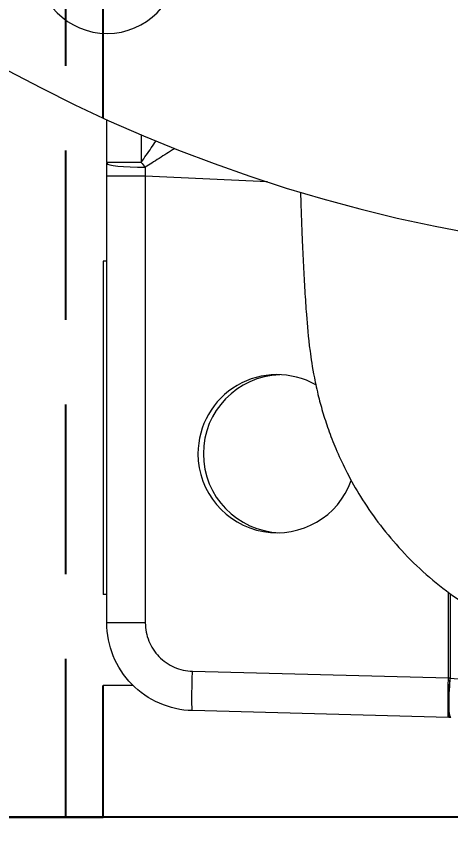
# Model space of a CAD drawing. Header units: millimetres. Extents: x -2122 to 22797, y 3569 to 89276.
# Drawn here: x -772.4 to -674.7, y 82238.4 to 82421.3 of the extents above; entities that cross this region are included whole.
import ezdxf

# ---------------------------------------------------------------- set-up
doc = ezdxf.new("R2010")
doc.units = ezdxf.units.MM
doc.header["$LTSCALE"] = 20
doc.linetypes.add('HIDDEN', pattern=[9.525, 6.35, -3.175])
doc.layers.add('IA-DIBUJO', color=3, linetype='Continuous', lineweight=30)
for name, color, linetype in [('IA-DIM', 7, 'Continuous'), ('IA-ESTRUCTURAS', 2, 'Continuous'), ('IA-SEGM', 1, 'HIDDEN')]:
    doc.layers.add(name, color=color, linetype=linetype)
doc.styles.add('ING-AMB', font='romans.shx', dxfattribs={"width": 0.75, "oblique": 15})
doc.dimstyles.new('ING-AMB 20', dxfattribs={"dimscale": 20, "dimtxt": 3, "dimasz": 2.5, "dimexe": 1, "dimexo": 1, "dimgap": 1, "dimtad": 1, "dimdec": 0, "dimzin": 0, "dimdsep": 46, "dimtxsty": 'ING-AMB', "dimcen": 0.1, "dimclrd": 7, "dimclre": 7, "dimclrt": 2, "dimadec": 0, "dimazin": 0, "dimtfac": 1, "dimtdec": 0, "dimtmove": 0, "dimatfit": 0, "dimfxl": 1.25, "dimtolj": 1, "dimtzin": 0, "dimarcsym": 1})

# ---------------------------------------------------------------- blocks, each defined once
blk = doc.blocks.new('A$C95565289')
at = {"color": 0, "linetype": 'Continuous', "lineweight": 0}
for centre, radius in [((-3202.48, 13552.85), 349.25), ((-3346.62, 13835.75), 15.88)]:
    blk.add_circle(centre, radius, dxfattribs=at)
blk = doc.blocks.new('*D39')
at = {"layer": 'Defpoints', "color": 0, "transparency": 16777216}
for p in [(2200.2, 82616.47), (-947.86, 82578.11), (2200.2, 81731.73)]:
    blk.add_point(p, dxfattribs=at)
at = {"layer": 'IA-DIM', "color": 7, "lineweight": -2, "transparency": 16777216}
for p, q in [((2200.2, 82596.47), (2200.2, 81711.73)), ((-947.86, 82558.11), (-947.86, 81711.73)), ((-897.86, 81731.73), (2150.2, 81731.73))]:
    blk.add_line(p, q, dxfattribs=at)
at = {"layer": 'IA-DIM', "color": 7, "transparency": 16777216}
for points in [[(-897.86, 81740.06), (-897.86, 81723.39), (-947.86, 81731.73)], [(2150.2, 81740.06), (2150.2, 81723.39), (2200.2, 81731.73)]]:
    blk.add_solid(points, dxfattribs=at)
at = {"layer": 'IA-DIM', "color": 2, "transparency": 16777216, "insert": (626.17, 81781.73), "char_height": 60, "attachment_point": 5, "style": 'ING-AMB'}
blk.add_mtext('\\A1;3148', dxfattribs=at)

msp = doc.modelspace()

# ---------------------------------------------------------------- linework, layer by layer
at = {"layer": 'IA-DIBUJO', "color": 3, "linetype": 'Continuous', "lineweight": 0}
for p, q in [((-752.06, 82388.47), (-752.06, 82398.15)), ((-744.33, 82394.76), (-744.33, 82388.47)), ((-752.06, 82388.47), (-752.06, 82388.27)), ((-744.33, 82388.47), (-752.06, 82388.47)), ((-752.06, 82385.37), (-752.06, 82388.27)), ((-752.06, 82284.91), (-752.06, 82385.37)), ((-743.4, 82385.37), (-752.06, 82385.37)), ((-715.9, 82384.12), (-743.4, 82385.37)), ((-743.4, 82385.37), (-743.4, 82284.91)), ((-752.86, 82366.29), (-752.86, 82291.29)), ((-752.06, 82366.29), (-752.86, 82366.29)), ((-752.06, 82291.29), (-752.86, 82291.29)), ((-675.23, 82272.54), (-675.23, 82291.75)), ((-674.81, 82291.45), (-674.81, 82272.48)), ((-743.4, 82284.91), (-752.06, 82284.91)), ((-732.82, 82274.05), (-675.23, 82272.54)), ((-675.23, 82272.54), (-675.21, 82272.54)), ((-674.87, 82272.49), (-674.81, 82272.48)), ((-674.81, 82272.48), (-640.53, 82269.6)), ((-746.17, 82270.84), (-752.86, 82270.84)), ((-675.23, 82263.65), (-732.82, 82265.16)), ((-675.19, 82263.65), (-675.23, 82263.65)), ((-674.71, 82263.62), (-674.85, 82263.63))]:
    msp.add_line(p, q, dxfattribs=at)
for centre, major_axis, ratio, start_param, end_param in [((-743.17, 82388.27), (-8.89, 0), 0.101107, 0, 1.540164), ((-743.16, 82388.37), (6.28, -7.72), 0.085429, -1.653305, -1.511703), ((-743.17, 82385.39), (0.4, -19.81), 0.011734, -1.671474, -1.570257), ((-713.78, 82322.95), (0, 17.78), 0.999657, -0.512836, 1.570796), ((-712.54, 82322.95), (17.8, 0), 0.998972, 1.605752, 3.141593), ((-713.78, 82322.95), (0, -17.78), 0.999657, -1.570796, 1.223095), ((-712.54, 82322.95), (17.8, 0), 0.998972, -3.141593, -1.605752), ((-693.34, 81943.21), (18.34, 320.44), 0.135854, -0.003627, 0.004211)]:
    msp.add_ellipse(centre, major_axis=major_axis, ratio=ratio, start_param=start_param, end_param=end_param, dxfattribs=at)
at = {"layer": 'IA-DIBUJO', "color": 3, "linetype": 'Continuous', "lineweight": 0, "extrusion": (0, 0, -1)}
for centre, major_axis, ratio, start_param, end_param in [((-732.59, 82274.05), (-0.23, -8.89), 0.026168, 0, 1.570111), ((-674.99, 82272.54), (-0.23, -8.89), 0.026168, 0, 1.570111), ((-674.96, 82272.54), (-0.23, -8.89), 0.028592, 0, 1.570048), ((-674.1, 82272.49), (-0.74, -8.86), 0.08588, 0, 1.563578), ((-673.96, 82272.48), (-0.74, -8.86), 0.095491, 0, 1.56277), ((-692.91, 81466.19), (17.6, 806.35), 0.054305, 0.002367, 0.010179)]:
    msp.add_ellipse(centre, major_axis=major_axis, ratio=ratio, start_param=start_param, end_param=end_param, dxfattribs=at)
at = {"layer": 'IA-DIBUJO', "color": 3, "linetype": 'Continuous', "lineweight": 0}
for points, knots in [([(-744.33, 82388.47), (-743.96, 82389.01), (-743.58, 82389.55), (-743.21, 82390.09), (-742.82, 82390.64), (-742.44, 82391.19), (-742.06, 82391.74), (-741.69, 82392.28), (-741.32, 82392.81), (-740.95, 82393.35)], [4.8170827, 4.8170827, 4.8170827, 4.8170827, 4.876531, 4.876531, 4.876531, 4.9370751, 4.9370751, 4.9370751, 4.9961213, 4.9961213, 4.9961213, 4.9961213]), ([(-736.73, 82391.64), (-736.78, 82391.61), (-736.82, 82391.58), (-736.87, 82391.55), (-737.44, 82391.18), (-738.02, 82390.82), (-738.59, 82390.45), (-739.16, 82390.09), (-739.73, 82389.73), (-740.3, 82389.37), (-740.86, 82389.01), (-741.41, 82388.66), (-741.97, 82388.31), (-742.46, 82388), (-742.95, 82387.69), (-743.44, 82387.38)], [1.2288233, 1.2288233, 1.2288233, 1.2288233, 1.2341211, 1.2341211, 1.2341211, 1.2962575, 1.2962575, 1.2962575, 1.3573949, 1.3573949, 1.3573949, 1.4167279, 1.4167279, 1.4167279, 1.4694597, 1.4694597, 1.4694597, 1.4694597]), ([(-708.5, 82381.81), (-708.48, 82381.12), (-708.46, 82380.44), (-708.33, 82376.79), (-708.23, 82374.01), (-708.03, 82369.24), (-707.94, 82367.21), (-707.74, 82363.29), (-707.64, 82361.41), (-707.42, 82357.77), (-707.31, 82356), (-706.98, 82351.72), (-706.8, 82349.37), (-706.15, 82344.4), (-705.88, 82342.53), (-705.13, 82338.73), (-704.82, 82337.3), (-704.13, 82334.52), (-703.78, 82333.24), (-702.98, 82330.61), (-702.53, 82329.26), (-701.52, 82326.46), (-700.95, 82325.01), (-699.62, 82321.92), (-698.85, 82320.28), (-697.08, 82316.84), (-696.06, 82315.05), (-693.77, 82311.34), (-692.47, 82309.43), (-689.62, 82305.62), (-688.04, 82303.71), (-684.67, 82299.99), (-682.85, 82298.18), (-679.02, 82294.71), (-676.99, 82293.05), (-672.78, 82289.95), (-670.58, 82288.49), (-666.05, 82285.81), (-663.7, 82284.58), (-658.91, 82282.37), (-656.45, 82281.38), (-651.44, 82279.66), (-648.89, 82278.92), (-643.73, 82277.72), (-641.11, 82277.24), (-635.98, 82276.57), (-633.43, 82276.4), (-630.58, 82276.18), (-630.28, 82276.16), (-629.97, 82276.14)], [278.739981, 278.739981, 278.739981, 278.739981, 283.708127, 283.708127, 305.564039, 305.564039, 323.661952, 323.661952, 342.479594, 342.479594, 362.461113, 362.461113, 391.139447, 391.139447, 404.717554, 404.717554, 411.413264, 411.413264, 416.397829, 416.397829, 421.199654, 421.199654, 426.176796, 426.176796, 431.766706, 431.766706, 438.029135, 438.029135, 444.965986, 444.965986, 452.372843, 452.372843, 460.05995, 460.05995, 467.882959, 467.882959, 475.768078, 475.768078, 483.688106, 483.688106, 491.631447, 491.631447, 499.590573, 499.590573, 507.559102, 507.559102, 515.205378, 515.205378, 516.117874, 516.117874, 516.117874, 516.117874]), ([(-732.82, 82265.16), (-735.37, 82265.23), (-737.89, 82265.79), (-742.55, 82267.83), (-744.68, 82269.3), (-748.23, 82272.95), (-749.65, 82275.11), (-751.56, 82279.82), (-752.06, 82282.37), (-752.06, 82284.91)], [1.596976, 1.596976, 1.596976, 1.596976, 1.98313, 1.98313, 2.369284, 2.369284, 2.755439, 2.755439, 3.141593, 3.141593, 3.141593, 3.141593]), ([(-743.4, 82284.91), (-743.4, 82283.51), (-743.13, 82282.11), (-742.08, 82279.52), (-741.3, 82278.33), (-739.35, 82276.33), (-738.17, 82275.51), (-735.61, 82274.39), (-734.22, 82274.08), (-732.82, 82274.05)], [3.141593, 3.141593, 3.141593, 3.141593, 3.527747, 3.527747, 3.913901, 3.913901, 4.300055, 4.300055, 4.686209, 4.686209, 4.686209, 4.686209])]:
    msp.add_open_spline(points, degree=3, knots=knots, dxfattribs=at)
at = {"layer": 'IA-ESTRUCTURAS'}
for points in [[(-827.86, 82445), (-827.86, 82241.24), (-752.86, 82241.24), (-752.86, 82270.84)], [(-827.86, 82241.24), (-827.86, 82166.24), (2067.14, 82166.24), (2067.14, 82241.24), (-827.86, 82241.24), (-752.86, 82241.24)]]:
    msp.add_lwpolyline(points, dxfattribs=at)
at = {"layer": 'IA-SEGM', "ltscale": 0.3}
msp.add_line((-761.36, 83191.24), (-761.36, 82241.24), dxfattribs=at)
msp.add_lwpolyline([(-752.86, 82398.52), (-752.86, 83014.99)], dxfattribs=at)

# ---------------------------------------------------------------- block references
at = {"layer": 'IA-DIBUJO', "color": 2, "linetype": 'Continuous', "lineweight": 0, "xscale": -1, "rotation": 180}
msp.add_blockref('A$C95565289', (2594.63, 96269.1), dxfattribs=at)

# ---------------------------------------------------------------- dimensions: what is measured, and where the dimension line sits
at = {"layer": 'IA-DIM'}
dim = msp.add_linear_dim(base=(2200.2, 81731.73), p1=(-947.86, 82578.11), p2=(2200.2, 82616.47), dimstyle='ING-AMB 20', override={"dimpost": '\\X'}, dxfattribs=at)
dim.commit()
dim.dimension.update_dxf_attribs({"geometry": '*D39', "text_midpoint": (626.17, 81781.73)})

doc.saveas('drawing.dxf')
